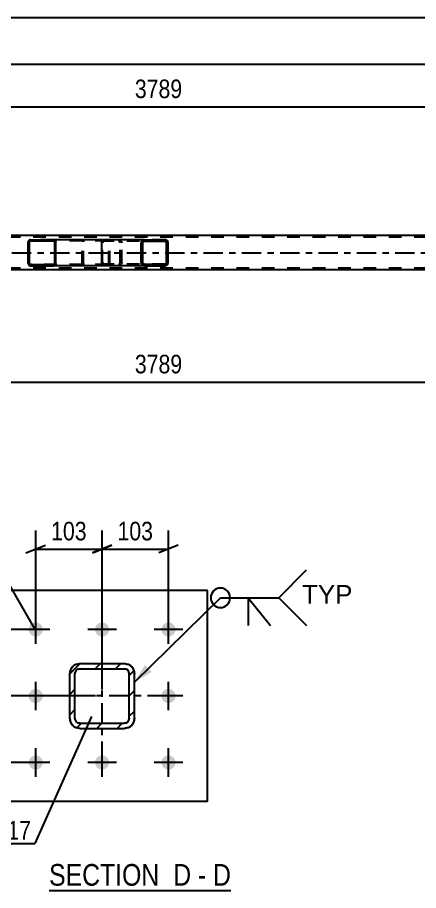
# Model space of a CAD drawing. Header units: millimetres. Extents: x 0 to 841, y 0 to 594.
# Drawn here: x 140.5 to 202.4, y 147.6 to 282.3 of the extents above; entities that cross this region are included whole.
import ezdxf

# ---------------------------------------------------------------- set-up
doc = ezdxf.new("R2010")
doc.units = ezdxf.units.MM
doc.linetypes.add('DXK_LINE_DOT2', pattern=[3.9198, 1.9599, -1.9599])
doc.linetypes.add('DXK_LINE_DOT3', pattern=[5.9187, 2.979, -0.9799, 0.9799, -0.9799])
doc.styles.add('Arial', font='ARIAL.TTF', dxfattribs={"height": 0.2})
doc.styles.add('Arial Narrow', font='ARIALN.TTF', dxfattribs={"height": 0.2})

# ---------------------------------------------------------------- blocks, each defined once
blk = doc.blocks.new('Unknown-814735391-18 - 6931')
at = {"color": 6, "linetype": 'Continuous'}
blk.add_line((145.34, 147.63), (173.41, 147.63), dxfattribs=at)
at = {"color": 0, "linetype": 'Continuous'}
for points in [[(163.45, 148.38), (163.45, 151.88), (145.34, 151.88), (145.34, 148.38)], [(167.26, 148.38), (167.26, 151.88), (164.5, 151.88), (164.5, 148.38)], [(169.59, 148.38), (169.59, 151.88), (168.31, 151.88), (168.31, 148.38)], [(173.41, 148.38), (173.41, 151.88), (170.64, 151.88), (170.64, 148.38)]]:
    blk.add_wipeout(points, dxfattribs=at)
at = {"color": 7, "linetype": 'Continuous', "style": 'Arial Narrow'}
for s, p in [('SECTION ', (145.34, 148.38)), ('D', (164.5, 148.38)), ('D', (170.64, 148.38)), ('-', (168.31, 148.38))]:
    blk.add_text(s, height=3.34, dxfattribs=at).set_placement(p)
blk = doc.blocks.new('Part-814735391-6944 - 6931')
at = {"color": 2, "linetype": 'Continuous'}
for p, q in [((169.77, 193.88), (137.27, 193.88)), ((137.27, 161.38), (137.27, 193.88)), ((169.77, 161.38), (169.77, 193.88)), ((169.77, 161.38), (137.27, 161.38))]:
    blk.add_line(p, q, dxfattribs=at)
blk = doc.blocks.new('Bolt-814735391-7050 - 6931')
at = {"linetype": 'Continuous'}
for points in [[(143.27, 186.78, -1), (143.27, 188.98, -1)], [(153.52, 186.78, -1), (153.52, 188.98, -1)], [(163.77, 186.78, -1), (163.77, 188.98, -1)], [(143.27, 176.53, -1), (143.27, 178.73, -1)], [(163.77, 176.53, -1), (163.77, 178.73, -1)], [(143.27, 166.28, -1), (143.27, 168.48, -1)], [(153.52, 166.28, -1), (153.52, 168.48, -1)], [(163.77, 166.28, -1), (163.77, 168.48, -1)]]:
    blk.add_hatch(color=1, dxfattribs=at).paths.add_polyline_path(points)
at = {"color": 1, "linetype": 'Continuous'}
for p, q in [((143.27, 185.68), (143.27, 190.08)), ((153.52, 185.68), (153.52, 190.08)), ((163.77, 185.68), (163.77, 190.08)), ((145.47, 187.88), (141.07, 187.88)), ((155.72, 187.88), (151.32, 187.88)), ((165.97, 187.88), (161.57, 187.88)), ((143.27, 175.43), (143.27, 179.83)), ((163.77, 175.43), (163.77, 179.83)), ((145.47, 177.63), (141.07, 177.63)), ((165.97, 177.63), (161.57, 177.63)), ((143.27, 165.18), (143.27, 169.58)), ((153.52, 165.18), (153.52, 169.58)), ((163.77, 165.18), (163.77, 169.58)), ((145.47, 167.38), (141.07, 167.38)), ((155.72, 167.38), (151.32, 167.38)), ((165.97, 167.38), (161.57, 167.38))]:
    blk.add_line(p, q, dxfattribs=at)
blk = doc.blocks.new('Part-814735391-7078 - 6931')
at = {"linetype": 'Continuous'}
h = blk.add_hatch(dxfattribs=at)
h.set_pattern_fill('', scale=0.7, style=0, pattern_type=0)
h.set_pattern_definition([(45, (150.1204, 182.627), (-1.57154, 1.57154), [])])
h.paths.add_polyline_path([(156.92, 182.63), (150.12, 182.63), (149.51, 182.51), (148.99, 182.16), (148.64, 181.64), (148.52, 181.03), (148.52, 174.23), (148.64, 173.61), (148.99, 173.1), (149.51, 172.75), (150.12, 172.63), (156.92, 172.63), (157.53, 172.75), (158.05, 173.1), (158.4, 173.61), (158.52, 174.23), (158.52, 181.03), (158.4, 181.64), (158.05, 182.16), (157.53, 182.51)])
h.paths.add_polyline_path([(157.66, 181.33), (157.72, 181.03), (157.72, 174.23), (157.66, 173.92), (157.49, 173.66), (157.23, 173.49), (156.92, 173.43), (150.12, 173.43), (149.81, 173.49), (149.55, 173.66), (149.38, 173.92), (149.32, 174.23), (149.32, 181.03), (149.38, 181.33), (149.55, 181.59), (149.81, 181.77), (150.12, 181.83), (156.92, 181.83), (157.23, 181.77), (157.49, 181.59)])
at = {"color": 7, "linetype": 'DXK_LINE_DOT3'}
for p, q in [((153.52, 167.63), (153.52, 187.63)), ((163.52, 177.63), (143.52, 177.63))]:
    blk.add_line(p, q, dxfattribs=at)
at = {"color": 7, "linetype": 'DXK_LINE_DOT2'}
for p, q in [((149.51, 182.51), (150.12, 182.63)), ((150.12, 181.83), (149.81, 181.77)), ((150.12, 182.63), (156.92, 182.63)), ((150.12, 181.83), (156.92, 181.83)), ((156.92, 182.63), (157.53, 182.51)), ((157.23, 181.77), (156.92, 181.83)), ((148.52, 181.03), (148.64, 181.64)), ((148.52, 174.23), (148.52, 181.03)), ((149.38, 181.33), (149.32, 181.03)), ((149.32, 174.23), (149.32, 181.03)), ((157.72, 181.03), (157.66, 181.33)), ((157.72, 174.23), (157.72, 181.03)), ((158.4, 181.64), (158.52, 181.03)), ((158.52, 174.23), (158.52, 181.03)), ((148.64, 173.61), (148.52, 174.23)), ((149.32, 174.23), (149.38, 173.92)), ((157.66, 173.92), (157.72, 174.23)), ((158.52, 174.23), (158.4, 173.61)), ((150.12, 172.63), (149.51, 172.75)), ((149.81, 173.49), (150.12, 173.43)), ((150.12, 173.43), (156.92, 173.43)), ((150.12, 172.63), (156.92, 172.63)), ((156.92, 173.43), (157.23, 173.49)), ((157.53, 172.75), (156.92, 172.63))]:
    blk.add_line(p, q, dxfattribs=at)
at = {"color": 2, "linetype": 'Continuous'}
for p, q in [((150.12, 182.63), (149.51, 182.51)), ((149.81, 181.77), (150.12, 181.83)), ((150.12, 182.63), (156.92, 182.63)), ((150.12, 181.83), (156.92, 181.83)), ((157.53, 182.51), (156.92, 182.63)), ((156.92, 181.83), (157.23, 181.77)), ((148.64, 181.64), (148.52, 181.03)), ((148.52, 174.23), (148.52, 181.03)), ((149.32, 181.03), (149.38, 181.33)), ((149.32, 174.23), (149.32, 181.03)), ((157.66, 181.33), (157.72, 181.03)), ((157.72, 174.23), (157.72, 181.03)), ((158.52, 181.03), (158.4, 181.64)), ((158.52, 174.23), (158.52, 181.03)), ((148.52, 174.23), (148.64, 173.61)), ((149.38, 173.92), (149.32, 174.23)), ((157.72, 174.23), (157.66, 173.92)), ((158.4, 173.61), (158.52, 174.23)), ((149.51, 172.75), (150.12, 172.63)), ((150.12, 173.43), (149.81, 173.49)), ((150.12, 173.43), (156.92, 173.43)), ((150.12, 172.63), (156.92, 172.63)), ((157.23, 173.49), (156.92, 173.43)), ((156.92, 172.63), (157.53, 172.75))]:
    blk.add_line(p, q, dxfattribs=at)
at = {"color": 7, "linetype": 'DXK_LINE_DOT2'}
for centre, radius, start, end in [((150.12, 181.03), 1.6, 112.5, 157.5), ((150.12, 181.03), 0.8, 112.5, 157.5), ((156.92, 181.03), 0.8, 22.5, 67.5), ((156.92, 181.03), 1.6, 22.5, 67.5), ((150.12, 174.23), 0.8, 202.5, 247.5), ((156.92, 174.23), 0.8, 292.5, 337.5), ((150.12, 174.23), 1.6, 202.5, 247.5), ((156.92, 174.23), 1.6, 292.5, 337.5)]:
    blk.add_arc(centre, radius, start, end, dxfattribs=at)
at = {"color": 2, "linetype": 'Continuous'}
for centre, radius, start, end in [((150.12, 181.03), 1.6, 112.5, 157.5), ((150.12, 181.03), 0.8, 112.5, 157.5), ((156.92, 181.03), 0.8, 22.5, 67.5), ((156.92, 181.03), 1.6, 22.5, 67.5), ((150.12, 174.23), 0.8, 202.5, 247.5), ((156.92, 174.23), 0.8, 292.5, 337.5), ((150.12, 174.23), 1.6, 202.5, 247.5), ((156.92, 174.23), 1.6, 292.5, 337.5)]:
    blk.add_arc(centre, radius, start, end, dxfattribs=at)
blk = doc.blocks.new('Part-814735391-2899 - 2738')
at = {"linetype": 'Continuous'}
h = blk.add_hatch(dxfattribs=at)
h.set_pattern_fill('', scale=0.7, style=0, pattern_type=0)
h.set_pattern_definition([(45, (146.3535, 247.7872), (-1.57154, 1.57154), [])])
h.paths.add_polyline_path([(146.38, 247.66), (146.35, 247.79), (146.28, 247.89), (146.17, 247.96), (146.04, 247.98), (142.46, 247.98), (142.33, 247.96), (142.22, 247.89), (142.15, 247.79), (142.12, 247.66), (142.12, 244.3), (142.15, 244.18), (142.22, 244.08), (142.33, 244.01), (142.46, 243.98), (146.04, 243.98), (146.17, 244.01), (146.28, 244.08), (146.35, 244.18), (146.38, 244.3)])
h.paths.add_polyline_path([(146.2, 244.24), (146.16, 244.19), (146.1, 244.16), (146.04, 244.14), (142.46, 244.14), (142.4, 244.16), (142.34, 244.19), (142.31, 244.24), (142.29, 244.3), (142.29, 247.66), (142.31, 247.73), (142.34, 247.78), (142.4, 247.81), (142.46, 247.82), (146.04, 247.82), (146.1, 247.81), (146.16, 247.78), (146.2, 247.73), (146.21, 247.66), (146.21, 244.3)])
at = {"color": 2, "linetype": 'Continuous'}
for p, q in [((142.15, 247.79), (142.12, 247.66)), ((142.29, 247.66), (142.31, 247.73)), ((142.31, 247.73), (142.34, 247.78)), ((142.46, 247.98), (142.33, 247.96)), ((142.34, 247.78), (142.4, 247.81)), ((142.4, 247.81), (142.46, 247.82)), ((142.46, 247.98), (146.04, 247.98)), ((142.46, 247.82), (146.04, 247.82)), ((153.74, 247.98), (146.04, 247.98)), ((146.17, 247.96), (146.04, 247.98)), ((146.04, 247.82), (146.1, 247.81)), ((146.1, 247.81), (146.16, 247.78)), ((146.16, 247.78), (146.2, 247.73)), ((146.2, 247.73), (146.21, 247.66)), ((146.38, 247.66), (146.35, 247.79)), ((142.12, 244.3), (142.12, 247.66)), ((142.29, 244.3), (142.29, 247.66)), ((146.21, 244.3), (146.21, 247.66)), ((146.38, 244.3), (146.38, 247.66)), ((142.12, 244.3), (142.15, 244.18)), ((142.31, 244.24), (142.29, 244.3)), ((142.34, 244.19), (142.31, 244.24)), ((142.33, 244.01), (142.46, 243.98)), ((142.4, 244.16), (142.34, 244.19)), ((142.46, 244.14), (142.4, 244.16)), ((142.46, 244.14), (146.04, 244.14)), ((142.46, 243.98), (146.04, 243.98)), ((146.1, 244.16), (146.04, 244.14)), ((146.04, 243.98), (146.17, 244.01)), ((153.74, 243.98), (146.04, 243.98)), ((146.16, 244.19), (146.1, 244.16)), ((146.2, 244.24), (146.16, 244.19)), ((146.21, 244.3), (146.2, 244.24)), ((146.35, 244.18), (146.38, 244.3))]:
    blk.add_line(p, q, dxfattribs=at)
at = {"color": 7, "linetype": 'DXK_LINE_DOT2'}
for p, q in [((146.04, 247.98), (142.46, 247.98)), ((154.39, 247.82), (142.46, 247.82)), ((150.47, 247.66), (150.5, 247.79)), ((150.66, 247.73), (150.64, 247.66)), ((150.69, 247.78), (150.66, 247.73)), ((150.68, 247.96), (150.81, 247.98)), ((150.69, 247.78), (150.71, 247.79)), ((150.71, 247.79), (150.75, 247.81)), ((150.75, 247.81), (150.81, 247.82)), ((154.39, 247.98), (153.74, 247.98)), ((154.39, 247.98), (154.52, 247.96)), ((154.45, 247.81), (154.39, 247.82)), ((154.51, 247.78), (154.45, 247.81)), ((154.55, 247.73), (154.51, 247.78)), ((154.56, 247.66), (154.55, 247.73)), ((154.7, 247.79), (154.72, 247.69)), ((150.47, 244.3), (150.47, 247.66)), ((150.64, 244.3), (150.64, 247.66)), ((154.56, 244.3), (154.56, 247.66)), ((154.72, 247.69), (154.73, 247.66)), ((154.73, 244.3), (154.73, 247.66)), ((154.39, 244.14), (142.46, 244.14)), ((146.04, 243.98), (142.46, 243.98)), ((150.5, 244.18), (150.47, 244.3)), ((150.64, 244.3), (150.66, 244.24)), ((150.66, 244.24), (150.69, 244.19)), ((150.81, 243.98), (150.68, 244.01)), ((150.69, 244.19), (150.71, 244.18)), ((150.71, 244.18), (150.75, 244.16)), ((150.75, 244.16), (150.81, 244.14)), ((154.39, 243.98), (153.74, 243.98)), ((154.39, 244.14), (154.45, 244.16)), ((154.52, 244.01), (154.39, 243.98)), ((154.45, 244.16), (154.51, 244.19)), ((154.51, 244.19), (154.55, 244.24)), ((154.55, 244.24), (154.56, 244.3)), ((154.72, 244.28), (154.7, 244.18)), ((154.73, 244.3), (154.72, 244.28))]:
    blk.add_line(p, q, dxfattribs=at)
at = {"color": 2, "linetype": 'Continuous'}
for centre, start, end in [((142.45, 247.65), 110.7583, 155.68), ((146.05, 247.65), 24.32, 69.2417), ((142.45, 244.32), 204.32, 249.2417), ((146.05, 244.32), 290.7583, 335.68)]:
    blk.add_arc(centre, 0.331, start, end, dxfattribs=at)
at = {"color": 7, "linetype": 'DXK_LINE_DOT2'}
for centre, start, end in [((150.8, 247.65), 110.7583, 155.6801), ((154.4, 247.65), 24.3199, 69.2417), ((150.8, 244.32), 204.3199, 249.2417), ((154.4, 244.32), 290.7583, 335.6801)]:
    blk.add_arc(centre, 0.331, start, end, dxfattribs=at)
blk = doc.blocks.new('Part-814735391-2900 - 2738')
at = {"linetype": 'Continuous'}
h = blk.add_hatch(dxfattribs=at)
h.set_pattern_fill('', scale=0.7, style=0, pattern_type=0)
h.set_pattern_definition([(45, (163.686, 247.6884), (-1.57154, 1.57154), [])])
h.paths.add_polyline_path([(163.72, 247.5), (163.69, 247.69), (163.58, 247.84), (163.41, 247.95), (163.22, 247.98), (160.04, 247.98), (159.84, 247.95), (159.68, 247.84), (159.57, 247.69), (159.53, 247.5), (159.53, 244.46), (159.57, 244.28), (159.68, 244.13), (159.84, 244.02), (160.04, 243.98), (163.22, 243.98), (163.41, 244.02), (163.58, 244.13), (163.69, 244.28), (163.72, 244.46)])
h.paths.add_polyline_path([(163.45, 244.37), (163.4, 244.3), (163.32, 244.24), (163.22, 244.22), (160.04, 244.22), (159.94, 244.24), (159.86, 244.3), (159.8, 244.37), (159.79, 244.46), (159.79, 247.5), (159.8, 247.6), (159.86, 247.67), (159.94, 247.73), (160.04, 247.74), (163.22, 247.74), (163.32, 247.73), (163.4, 247.67), (163.45, 247.6), (163.47, 247.5), (163.47, 244.46)])
at = {"color": 2, "linetype": 'Continuous'}
for p, q in [((153.49, 247.69), (153.55, 247.84)), ((153.55, 247.84), (153.63, 247.95)), ((153.63, 247.95), (153.74, 247.98)), ((160.04, 247.98), (153.74, 247.98)), ((160.04, 247.98), (159.84, 247.95)), ((159.86, 247.67), (159.94, 247.73)), ((159.94, 247.73), (160.04, 247.74)), ((160.04, 247.98), (163.22, 247.98)), ((160.04, 247.74), (163.22, 247.74)), ((163.41, 247.95), (163.22, 247.98)), ((163.22, 247.74), (163.32, 247.73)), ((163.32, 247.73), (163.4, 247.67)), ((153.47, 247.5), (153.49, 247.69)), ((153.47, 244.46), (153.47, 247.5)), ((159.57, 247.69), (159.53, 247.5)), ((159.53, 244.46), (159.53, 247.5)), ((159.79, 247.5), (159.8, 247.6)), ((159.79, 244.46), (159.79, 247.5)), ((159.8, 247.6), (159.86, 247.67)), ((163.4, 247.67), (163.45, 247.6)), ((163.45, 247.6), (163.47, 247.5)), ((163.47, 244.46), (163.47, 247.5)), ((163.72, 247.5), (163.69, 247.69)), ((163.72, 244.46), (163.72, 247.5)), ((153.49, 244.28), (153.47, 244.46)), ((153.55, 244.13), (153.49, 244.28)), ((153.63, 244.02), (153.55, 244.13)), ((153.74, 243.98), (153.63, 244.02)), ((160.04, 243.98), (153.74, 243.98)), ((159.53, 244.46), (159.57, 244.28)), ((159.8, 244.37), (159.79, 244.46)), ((159.86, 244.3), (159.8, 244.37)), ((159.84, 244.02), (160.04, 243.98)), ((159.94, 244.24), (159.86, 244.3)), ((160.04, 244.22), (159.94, 244.24)), ((160.04, 244.22), (163.22, 244.22)), ((160.04, 243.98), (163.22, 243.98)), ((163.32, 244.24), (163.22, 244.22)), ((163.22, 243.98), (163.41, 244.02)), ((163.4, 244.3), (163.32, 244.24)), ((163.45, 244.37), (163.4, 244.3)), ((163.47, 244.46), (163.45, 244.37)), ((163.69, 244.28), (163.72, 244.46))]:
    blk.add_line(p, q, dxfattribs=at)
at = {"color": 7, "linetype": 'DXK_LINE_DOT2'}
for p, q in [((153.68, 247.73), (153.64, 247.67)), ((153.74, 247.74), (153.68, 247.73)), ((163.22, 247.74), (153.74, 247.74)), ((154.73, 247.74), (154.73, 247.98)), ((156.07, 247.98), (156.26, 247.95)), ((156.17, 247.73), (156.07, 247.74)), ((156.25, 247.67), (156.17, 247.73)), ((163.22, 247.98), (160.04, 247.98)), ((153.61, 247.6), (153.6, 247.5)), ((153.6, 244.46), (153.6, 247.5)), ((153.64, 247.67), (153.61, 247.6)), ((156.3, 247.6), (156.25, 247.67)), ((156.32, 247.5), (156.3, 247.6)), ((156.32, 244.46), (156.32, 247.5)), ((156.54, 247.69), (156.57, 247.5)), ((156.57, 244.46), (156.57, 247.5)), ((153.6, 244.46), (153.61, 244.37)), ((153.61, 244.37), (153.64, 244.3)), ((153.64, 244.3), (153.68, 244.24)), ((153.68, 244.24), (153.74, 244.22)), ((163.22, 244.22), (153.74, 244.22)), ((154.73, 243.98), (154.73, 244.22)), ((156.07, 244.22), (156.17, 244.24)), ((156.26, 244.02), (156.07, 243.98)), ((156.17, 244.24), (156.25, 244.3)), ((156.25, 244.3), (156.3, 244.37)), ((156.3, 244.37), (156.32, 244.46)), ((156.57, 244.46), (156.54, 244.28)), ((163.22, 243.98), (160.04, 243.98))]:
    blk.add_line(p, q, dxfattribs=at)
for centre, start, end in [((156.09, 247.49), 23.8494, 68.8059), ((156.09, 244.48), 291.1941, 336.1506)]:
    blk.add_arc(centre, 0.492, start, end, dxfattribs=at)
at = {"color": 2, "linetype": 'Continuous'}
for centre, start, end in [((160.02, 247.49), 111.1941, 156.1506), ((163.24, 247.49), 23.8494, 68.8059), ((160.02, 244.48), 203.8494, 248.8059), ((163.24, 244.48), 291.1941, 336.1506)]:
    blk.add_arc(centre, 0.492, start, end, dxfattribs=at)
blk = doc.blocks.new('Part-814735391-2967 - 2738')
at = {"color": 2, "linetype": 'Continuous'}
for p, q in [((235.75, 248.62), (98.15, 248.62)), ((235.75, 243.34), (98.15, 243.34))]:
    blk.add_line(p, q, dxfattribs=at)
at = {"color": 7, "linetype": 'DXK_LINE_DOT2'}
for p, q in [((760.27, 248.38), (98.15, 248.38)), ((760.27, 243.58), (98.15, 243.58))]:
    blk.add_line(p, q, dxfattribs=at)
at = {"color": 7, "linetype": 'DXK_LINE_DOT3'}
blk.add_line((98.15, 245.98), (760.27, 245.98), dxfattribs=at)
blk = doc.blocks.new('StraightDimension-814735391-7132 - 6931')
at = {"color": 7, "linetype": 'Continuous'}
for p, q in [((143.27, 188.88), (143.27, 203.13)), ((153.52, 178.63), (153.52, 203.13)), ((141.77, 199.68), (144.77, 200.88)), ((155.02, 200.88), (152.02, 199.68)), ((143.27, 200.28), (153.52, 200.28))]:
    blk.add_line(p, q, dxfattribs=at)
at = {"color": 0}
blk.add_wipeout([(151.74, 201.03), (151.74, 205.23), (145.05, 205.23), (145.05, 201.03)], dxfattribs=at)
at = {"color": 3, "style": 'Arial Narrow'}
blk.add_text('103', height=2.863, dxfattribs=at).set_placement((145.65, 201.63))
blk = doc.blocks.new('StraightDimension-814735391-7114 - 6931')
at = {"color": 7, "linetype": 'Continuous'}
for p, q in [((130.34, 189.38), (131.54, 186.38)), ((142.27, 187.88), (128.09, 187.88)), ((130.94, 177.63), (130.94, 187.88)), ((131.54, 176.13), (130.34, 179.13)), ((152.52, 177.63), (128.09, 177.63))]:
    blk.add_line(p, q, dxfattribs=at)
at = {"color": 0}
blk.add_wipeout([(130.19, 186.09), (125.99, 186.09), (125.99, 179.41), (130.19, 179.41)], dxfattribs=at)
at = {"color": 3, "style": 'Arial Narrow'}
blk.add_text('103', height=2.863, rotation=90.0002, dxfattribs=at).set_placement((129.59, 180.01))
blk = doc.blocks.new('StraightDimension-814735391-7097 - 6931')
at = {"color": 7, "linetype": 'Continuous'}
for p, q in [((130.34, 179.13), (131.54, 176.13)), ((152.52, 177.63), (128.09, 177.63)), ((130.94, 167.38), (130.94, 177.63)), ((131.54, 165.88), (130.34, 168.88)), ((142.27, 167.38), (128.09, 167.38))]:
    blk.add_line(p, q, dxfattribs=at)
at = {"color": 0}
blk.add_wipeout([(130.19, 175.84), (125.99, 175.84), (125.99, 169.16), (130.19, 169.16)], dxfattribs=at)
at = {"color": 3, "style": 'Arial Narrow'}
blk.add_text('102', height=2.863, rotation=90.0002, dxfattribs=at).set_placement((129.59, 169.76))
blk = doc.blocks.new('StraightDimension-814735391-7149 - 6931')
at = {"color": 7, "linetype": 'Continuous'}
for p, q in [((153.52, 178.63), (153.52, 203.13)), ((163.77, 188.88), (163.77, 203.13)), ((152.02, 199.68), (155.02, 200.88)), ((165.27, 200.88), (162.27, 199.68)), ((153.52, 200.28), (163.77, 200.28))]:
    blk.add_line(p, q, dxfattribs=at)
at = {"color": 0}
blk.add_wipeout([(161.99, 201.03), (161.99, 205.23), (155.3, 205.23), (155.3, 201.03)], dxfattribs=at)
at = {"color": 3, "style": 'Arial Narrow'}
blk.add_text('103', height=2.863, dxfattribs=at).set_placement((155.9, 201.63))
blk = doc.blocks.new('StraightDimension-814735391-12200 - 2738')
at = {"color": 7, "linetype": 'Continuous'}
for p, q in [((87.93, 242.34), (87.93, 222.9)), ((236.55, 233.94), (236.55, 217.42)), ((89.43, 226.63), (86.43, 225.43)), ((235.05, 225.43), (238.05, 226.63)), ((87.93, 226.03), (236.55, 226.03))]:
    blk.add_line(p, q, dxfattribs=at)
at = {"color": 0}
blk.add_wipeout([(166.5, 226.78), (166.5, 230.98), (157.98, 230.98), (157.98, 226.78)], dxfattribs=at)
at = {"color": 3, "style": 'Arial Narrow'}
blk.add_text('3789', height=2.863, dxfattribs=at).set_placement((158.58, 227.38))
at = {"color": 0, "linetype": 'Continuous'}
for points in [[(87.33, 225.33), (83.13, 225.33), (83.13, 222.3), (87.33, 222.3)], [(235.95, 225.33), (231.75, 225.33), (231.75, 216.82), (235.95, 216.82)]]:
    blk.add_wipeout(points, dxfattribs=at)
at = {"color": 3, "linetype": 'Continuous', "style": 'Arial Narrow'}
for s, height, p in [('0', 2.86, (86.73, 222.9)), ('3789', 2.863, (235.35, 217.42))]:
    blk.add_text(s, height=height, rotation=90.0002, dxfattribs=at).set_placement(p)
blk = doc.blocks.new('StraightDimension-814735391-3133 - 2738')
at = {"color": 7, "linetype": 'Continuous'}
for p, q in [((87.93, 249.62), (87.93, 271.32)), ((236.55, 258.02), (236.55, 271.32)), ((89.43, 269.07), (86.43, 267.87)), ((87.93, 268.47), (236.55, 268.47)), ((235.05, 267.87), (238.05, 269.07))]:
    blk.add_line(p, q, dxfattribs=at)
at = {"color": 0}
blk.add_wipeout([(166.5, 269.22), (166.5, 273.42), (157.98, 273.42), (157.98, 269.22)], dxfattribs=at)
at = {"color": 3, "style": 'Arial Narrow'}
blk.add_text('3789', height=2.863, dxfattribs=at).set_placement((158.58, 269.82))
blk = doc.blocks.new('StraightDimension-814735391-3152 - 2738')
at = {"color": 7, "linetype": 'Continuous'}
blk.add_line((87.29, 282.26), (771.13, 282.26), dxfattribs=at)
blk = doc.blocks.new('StraightDimension-814735391-7491 - 2738')
at = {"color": 7, "linetype": 'Continuous'}
blk.add_line((87.93, 275.07), (770.49, 275.07), dxfattribs=at)
blk = doc.blocks.new('Mark-814735391-6940 - 6931')
at = {"color": 0}
blk.add_wipeout([(137.55, 197.25), (137.55, 200.25), (129.52, 200.25), (129.52, 197.25)], dxfattribs=at)
blk.add_wipeout([(137.55, 197.25), (137.55, 200.25), (129.52, 200.25), (129.52, 197.25)], dxfattribs=at)
at = {"color": 30, "linetype": 'Continuous'}
for p in [(128.92, 196.65), (143.15, 187.99)]:
    blk.add_line(p, (138.15, 196.65), dxfattribs=at)
at = {"color": 3, "style": 'Arial Narrow'}
blk.add_text('SP19', height=2.863, dxfattribs=at).set_placement((129.52, 197.25))
blk = doc.blocks.new('Mark-814735391-7074 - 6931')
at = {"color": 0}
blk.add_wipeout([(142.56, 155.48), (142.56, 158.48), (132.7, 158.48), (132.7, 155.48)], dxfattribs=at)
blk.add_wipeout([(142.56, 155.48), (142.56, 158.48), (132.7, 158.48), (132.7, 155.48)], dxfattribs=at)
at = {"color": 30, "linetype": 'Continuous'}
for p in [(151.88, 174.48), (132.1, 154.88)]:
    blk.add_line(p, (143.16, 154.88), dxfattribs=at)
at = {"color": 3, "style": 'Arial Narrow'}
blk.add_text('TR917', height=2.863, dxfattribs=at).set_placement((132.7, 155.48))
blk = doc.blocks.new('WeldMark-814735391-7166 - 6931')
at = {"linetype": 'Continuous'}
blk.add_hatch(color=30, dxfattribs=at).paths.add_polyline_path([(161.19, 181.34), (158.52, 179.78), (160.14, 182.41)])
at = {"color": 30, "linetype": 'Continuous'}
for p, q in [((158.52, 179.78), (171.78, 192.77)), ((171.78, 192.77), (180.78, 192.77))]:
    blk.add_line(p, q, dxfattribs=at)
at = {"color": 3, "linetype": 'Continuous'}
for q in [(179.49, 188.48), (176.06, 188.48)]:
    blk.add_line((176.06, 192.77), q, dxfattribs=at)
for start, end in [(90, 270), (270, 90)]:
    blk.add_arc((171.78, 192.77), 1.5, start, end, dxfattribs=at)
at = {"color": 0, "linetype": 'Continuous'}
blk.add_wipeout([(192.15, 191.87), (192.15, 194.87), (184.38, 194.87), (184.38, 191.87)], dxfattribs=at)
blk.add_wipeout([(192.15, 191.87), (192.15, 194.87), (184.38, 194.87), (184.38, 191.87)], dxfattribs=at)
at = {"color": 3, "linetype": 'Continuous'}
for q in [(185.06, 197.06), (185.06, 188.48)]:
    blk.add_line((180.78, 192.77), q, dxfattribs=at)
at = {"color": 3, "linetype": 'Continuous', "style": 'Arial'}
blk.add_text('TYP', height=2.865, dxfattribs=at).set_placement((184.38, 191.87))

msp = doc.modelspace()

# ---------------------------------------------------------------- block references
for name in ['StraightDimension-814735391-3133 - 2738', 'Part-814735391-2967 - 2738', 'Part-814735391-2899 - 2738', 'Part-814735391-2900 - 2738', 'StraightDimension-814735391-12200 - 2738', 'Part-814735391-6944 - 6931', 'Bolt-814735391-7050 - 6931', 'Part-814735391-7078 - 6931', 'Unknown-814735391-18 - 6931']:
    msp.add_blockref(name, (0, 0))

# ---------------------------------------------------------------- next in the draw order: block references
for name in ['StraightDimension-814735391-3152 - 2738', 'StraightDimension-814735391-7132 - 6931']:
    msp.add_blockref(name, (0, 0))

# ---------------------------------------------------------------- next in the draw order: block references
for name in ['StraightDimension-814735391-7491 - 2738', 'StraightDimension-814735391-7114 - 6931']:
    msp.add_blockref(name, (0, 0))

# ---------------------------------------------------------------- next in the draw order: block references
for name in ['Mark-814735391-6940 - 6931', 'StraightDimension-814735391-7097 - 6931']:
    msp.add_blockref(name, (0, 0))

# ---------------------------------------------------------------- next in the draw order: block references
for name in ['StraightDimension-814735391-7149 - 6931', 'Mark-814735391-7074 - 6931']:
    msp.add_blockref(name, (0, 0))

# ---------------------------------------------------------------- next in the draw order: block references
msp.add_blockref('WeldMark-814735391-7166 - 6931', (0, 0))

doc.saveas('drawing.dxf')
